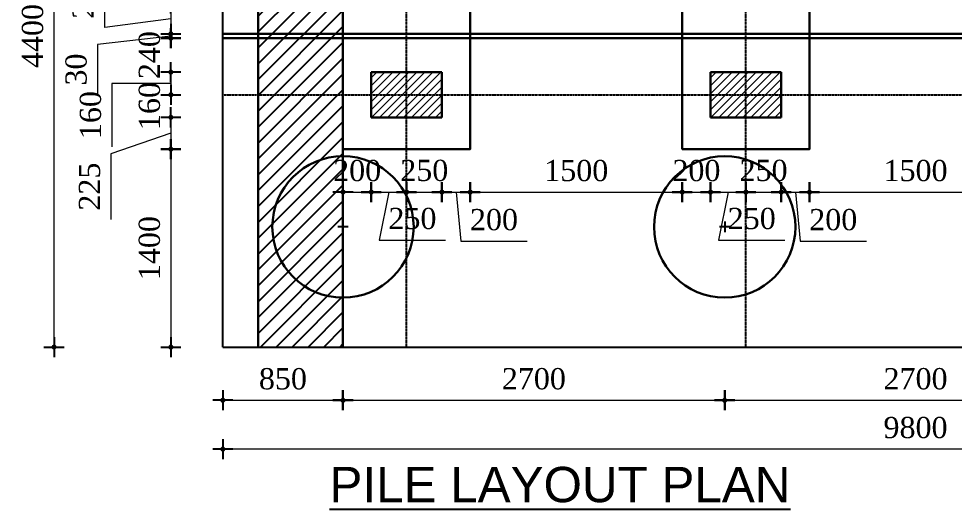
# Model space of a CAD drawing. Header units: millimetres. Extents: x -29779 to 80452, y -13100 to 39577.
# Drawn here: x 6273 to 12898, y 32219 to 35689 of the extents above; entities that cross this region are included whole.
import ezdxf

# ---------------------------------------------------------------- set-up
doc = ezdxf.new("R2010")
doc.units = ezdxf.units.MM
doc.header["$LTSCALE"] = 3
doc.linetypes.add('CENTER', pattern=[50.8, 31.75, -6.35, 6.35, -6.35])
doc.linetypes.add('HIDDEN', pattern=[9.525, 6.35, -3.175])
for name, color, linetype in [('Center Line', 34, 'Continuous'), ('dim', 4, 'Continuous'), ('Hatching', 35, 'Continuous'), ('Pile', 11, 'Continuous'), ('Text', 7, 'Continuous')]:
    doc.layers.add(name, color=color, linetype=linetype)
for name, color, linetype, lineweight in [('Dimision', 4, 'Continuous', 13), ('hatch', 253, 'Continuous', 13), ('Pire Line', 11, 'Continuous', 30)]:
    doc.layers.add(name, color=color, linetype=linetype, lineweight=lineweight)
doc.styles.add('ROMANS', font='arial.ttf', dxfattribs={"height": 200})
doc.styles.get("Standard").update_dxf_attribs({"font": 'times.ttf'})
doc.dimstyles.new('Copy of ISO-90', dxfattribs={"dimtxt": 90, "dimasz": 0.7, "dimexe": 1, "dimexo": 60, "dimgap": 75, "dimtad": 1, "dimdec": 0, "dimlfac": -1, "dimzin": 1, "dimdsep": 46, "dimtxsty": 'Standard', "dimblk": 'DIM', "dimcen": 60, "dimclrd": 256, "dimclre": 256, "dimclrt": 256, "dimadec": 0, "dimazin": 0, "dimtfac": 1, "dimtdec": 0, "dimtix": 1, "dimtofl": 0, "dimtmove": 0, "dimatfit": 3, "dimldrblk": 'DOT', "dimfxl": 60, "dimfxlon": 1, "dimtolj": 1, "dimlwd": -1, "dimarcsym": 0})

# ---------------------------------------------------------------- blocks, each defined once
blk = doc.blocks.new('DIM')
at = {"layer": 'dim'}
for p, q in [((0, -101.4), (0, 101.4)), ((-101.4, 0), (101.4, 0))]:
    blk.add_line(p, q, dxfattribs=at)
at = {"layer": 'dim', "const_width": 25.4}
blk.add_lwpolyline([(-12.7, 0, 1), (12.7, 0, 1)], format="xyb", close=True, dxfattribs=at)
blk = doc.blocks.new('*D791')
at = {"layer": 'Defpoints', "color": 0, "linetype": 'Continuous', "ltscale": 0.1, "transparency": 16777216}
for p in [(7716.6, 33366.7), (17516.6, 33366.7), (7716.6, 32645)]:
    blk.add_point(p, dxfattribs=at)
at = {"layer": 'Dimision', "lineweight": -2, "ltscale": 0.1, "transparency": 16777216}
for p, q in [((7716.6, 32646.3), (7716.6, 32644)), ((17516.6, 32646.3), (17516.6, 32644))]:
    blk.add_line(p, q, dxfattribs=at)
at = {"layer": 'Dimision', "ltscale": 0.1, "transparency": 16777216}
blk.add_line((17515.9, 32645), (7717.3, 32645), dxfattribs=at)
at = {"layer": 'Dimision', "linetype": 'Continuous', "ltscale": 0.1, "transparency": 16777216, "xscale": 0.7, "yscale": 0.7, "zscale": 0.7, "rotation": 180}
blk.add_blockref('DIM', (7716.6, 32645), dxfattribs=at)
at = {"layer": 'Dimision', "linetype": 'Continuous', "ltscale": 0.1, "transparency": 16777216, "xscale": 0.7, "yscale": 0.7, "zscale": 0.7}
blk.add_blockref('DIM', (17516.6, 32645), dxfattribs=at)
at = {"layer": 'Dimision', "linetype": 'Continuous', "ltscale": 0.1, "transparency": 16777216, "insert": (12616.6, 32796.5), "char_height": 150, "attachment_point": 5}
blk.add_mtext('\\A1;9800', dxfattribs=at)
blk = doc.blocks.new('_Dot')
at = {"color": 0, "linetype": 'ByBlock', "lineweight": -2}
blk.add_line((-0.5, 0), (-1, 0), dxfattribs=at)
at = {"color": 0, "linetype": 'ByBlock', "const_width": 0.5}
blk.add_lwpolyline([(-0.25, 0, 1), (0.25, 0, 1)], format="xyb", close=True, dxfattribs=at)
blk = doc.blocks.new('*D792')
at = {"layer": 'Defpoints', "color": 0, "linetype": 'Continuous', "ltscale": 0.1, "transparency": 16777216}
for p in [(6522.6, 37766.7), (6667.4, 37766.7), (6667.4, 33366.7)]:
    blk.add_point(p, dxfattribs=at)
at = {"layer": 'Dimision', "lineweight": -2, "ltscale": 0.1, "transparency": 16777216}
for p, q in [((6523.9, 37766.7), (6521.6, 37766.7)), ((6523.9, 33366.7), (6521.6, 33366.7))]:
    blk.add_line(p, q, dxfattribs=at)
at = {"layer": 'Dimision', "ltscale": 0.1, "transparency": 16777216}
blk.add_line((6522.6, 33367.4), (6522.6, 37766), dxfattribs=at)
at = {"layer": 'Dimision', "linetype": 'Continuous', "ltscale": 0.1, "transparency": 16777216, "xscale": 0.7, "yscale": 0.7, "zscale": 0.7}
for p, rotation in [((6522.6, 37766.7), 90), ((6522.6, 33366.7), 270)]:
    blk.add_blockref('DIM', p, dxfattribs=dict(at, rotation=rotation))
at = {"layer": 'Dimision', "linetype": 'Continuous', "ltscale": 0.1, "transparency": 16777216, "insert": (6371.3, 35566.7), "char_height": 150, "attachment_point": 5, "rotation": 90}
blk.add_mtext('\\A1;4400', dxfattribs=at)
blk = doc.blocks.new('*D798')
at = {"layer": 'Defpoints', "color": 0, "linetype": 'Continuous', "ltscale": 0.1, "transparency": 16777216}
for p in [(7716.6, 33366.7), (8566.6, 33366.7), (8566.6, 32990.2)]:
    blk.add_point(p, dxfattribs=at)
at = {"layer": 'Dimision', "lineweight": -2, "ltscale": 0.1, "transparency": 16777216}
for p, q in [((7716.6, 32991.5), (7716.6, 32989.2)), ((8566.6, 32991.5), (8566.6, 32989.2))]:
    blk.add_line(p, q, dxfattribs=at)
at = {"layer": 'Dimision', "ltscale": 0.1, "transparency": 16777216}
blk.add_line((7717.3, 32990.2), (8565.9, 32990.2), dxfattribs=at)
at = {"layer": 'Dimision', "linetype": 'Continuous', "ltscale": 0.1, "transparency": 16777216, "xscale": 0.7, "yscale": 0.7, "zscale": 0.7, "rotation": 180}
blk.add_blockref('DIM', (7716.6, 32990.2), dxfattribs=at)
at = {"layer": 'Dimision', "linetype": 'Continuous', "ltscale": 0.1, "transparency": 16777216, "xscale": 0.7, "yscale": 0.7, "zscale": 0.7}
blk.add_blockref('DIM', (8566.6, 32990.2), dxfattribs=at)
at = {"layer": 'Dimision', "linetype": 'Continuous', "ltscale": 0.1, "transparency": 16777216, "insert": (8141.6, 33141.5), "char_height": 150, "attachment_point": 5}
blk.add_mtext('\\A1;850', dxfattribs=at)
blk = doc.blocks.new('*D799')
at = {"layer": 'Defpoints', "color": 0, "linetype": 'Continuous', "ltscale": 0.1, "transparency": 16777216}
for p in [(8566.6, 33366.7), (11266.6, 33366.7), (11266.6, 32990.2)]:
    blk.add_point(p, dxfattribs=at)
at = {"layer": 'Dimision', "lineweight": -2, "ltscale": 0.1, "transparency": 16777216}
for p, q in [((8566.6, 32991.5), (8566.6, 32989.2)), ((11266.6, 32991.5), (11266.6, 32989.2))]:
    blk.add_line(p, q, dxfattribs=at)
at = {"layer": 'Dimision', "ltscale": 0.1, "transparency": 16777216}
blk.add_line((8567.3, 32990.2), (11265.9, 32990.2), dxfattribs=at)
at = {"layer": 'Dimision', "linetype": 'Continuous', "ltscale": 0.1, "transparency": 16777216, "xscale": 0.7, "yscale": 0.7, "zscale": 0.7, "rotation": 180}
blk.add_blockref('DIM', (8566.6, 32990.2), dxfattribs=at)
at = {"layer": 'Dimision', "linetype": 'Continuous', "ltscale": 0.1, "transparency": 16777216, "xscale": 0.7, "yscale": 0.7, "zscale": 0.7}
blk.add_blockref('DIM', (11266.6, 32990.2), dxfattribs=at)
at = {"layer": 'Dimision', "linetype": 'Continuous', "ltscale": 0.1, "transparency": 16777216, "insert": (9916.6, 33141.7), "char_height": 150, "attachment_point": 5}
blk.add_mtext('\\A1;2700', dxfattribs=at)
blk = doc.blocks.new('*D800')
at = {"layer": 'Defpoints', "color": 0, "linetype": 'Continuous', "ltscale": 0.1, "transparency": 16777216}
for p in [(11266.6, 33366.7), (13966.6, 33366.7), (13966.6, 32990.2)]:
    blk.add_point(p, dxfattribs=at)
at = {"layer": 'Dimision', "lineweight": -2, "ltscale": 0.1, "transparency": 16777216}
for p, q in [((11266.6, 32991.5), (11266.6, 32989.2)), ((13966.6, 32991.5), (13966.6, 32989.2))]:
    blk.add_line(p, q, dxfattribs=at)
at = {"layer": 'Dimision', "ltscale": 0.1, "transparency": 16777216}
blk.add_line((11267.3, 32990.2), (13965.9, 32990.2), dxfattribs=at)
at = {"layer": 'Dimision', "linetype": 'Continuous', "ltscale": 0.1, "transparency": 16777216, "xscale": 0.7, "yscale": 0.7, "zscale": 0.7, "rotation": 180}
blk.add_blockref('DIM', (11266.6, 32990.2), dxfattribs=at)
at = {"layer": 'Dimision', "linetype": 'Continuous', "ltscale": 0.1, "transparency": 16777216, "xscale": 0.7, "yscale": 0.7, "zscale": 0.7}
blk.add_blockref('DIM', (13966.6, 32990.2), dxfattribs=at)
at = {"layer": 'Dimision', "linetype": 'Continuous', "ltscale": 0.1, "transparency": 16777216, "insert": (12616.6, 33141.7), "char_height": 150, "attachment_point": 5}
blk.add_mtext('\\A1;2700', dxfattribs=at)
blk = doc.blocks.new('*D859')
at = {"layer": 'Defpoints', "color": 0, "linetype": 'Continuous', "ltscale": 0.1, "transparency": 16777216}
for p in [(8766.6, 34991.7), (8566.6, 34766.7), (8766.6, 34463)]:
    blk.add_point(p, dxfattribs=at)
at = {"layer": 'Dimision', "lineweight": -2, "ltscale": 0.1, "transparency": 16777216}
for p, q in [((8566.6, 34464.2), (8566.6, 34462)), ((8766.6, 34464.2), (8766.6, 34462))]:
    blk.add_line(p, q, dxfattribs=at)
at = {"layer": 'Dimision', "ltscale": 0.1, "transparency": 16777216}
blk.add_line((8567.3, 34463), (8765.9, 34463), dxfattribs=at)
at = {"layer": 'Dimision', "linetype": 'Continuous', "ltscale": 0.1, "transparency": 16777216, "xscale": 0.7, "yscale": 0.7, "zscale": 0.7, "rotation": 180}
blk.add_blockref('DIM', (8566.6, 34463), dxfattribs=at)
at = {"layer": 'Dimision', "linetype": 'Continuous', "ltscale": 0.1, "transparency": 16777216, "xscale": 0.7, "yscale": 0.7, "zscale": 0.7}
blk.add_blockref('DIM', (8766.6, 34463), dxfattribs=at)
at = {"layer": 'Dimision', "linetype": 'Continuous', "ltscale": 0.1, "transparency": 16777216, "insert": (8666.6, 34614.3), "char_height": 150, "attachment_point": 5}
blk.add_mtext('\\A1;200', dxfattribs=at)
blk = doc.blocks.new('*D860')
at = {"layer": 'Defpoints', "color": 0, "linetype": 'Continuous', "ltscale": 0.1, "transparency": 16777216}
for p in [(8766.6, 34991.7), (9016.6, 34766.7), (9016.6, 34463)]:
    blk.add_point(p, dxfattribs=at)
at = {"layer": 'Dimision', "lineweight": -2, "ltscale": 0.1, "transparency": 16777216}
for p, q in [((8766.6, 34464.2), (8766.6, 34462)), ((9016.6, 34464.2), (9016.6, 34462))]:
    blk.add_line(p, q, dxfattribs=at)
at = {"layer": 'Dimision', "ltscale": 0.1, "transparency": 16777216}
for p, q in [((8767.3, 34463), (9015.9, 34463)), ((8891.6, 34463), (8823.1, 34123.9)), ((8823.1, 34123.9), (9292.7, 34123.9))]:
    blk.add_line(p, q, dxfattribs=at)
at = {"layer": 'Dimision', "linetype": 'Continuous', "ltscale": 0.1, "transparency": 16777216, "xscale": 0.7, "yscale": 0.7, "zscale": 0.7, "rotation": 180}
blk.add_blockref('DIM', (8766.6, 34463), dxfattribs=at)
at = {"layer": 'Dimision', "linetype": 'Continuous', "ltscale": 0.1, "transparency": 16777216, "xscale": 0.7, "yscale": 0.7, "zscale": 0.7}
blk.add_blockref('DIM', (9016.6, 34463), dxfattribs=at)
at = {"layer": 'Dimision', "linetype": 'Continuous', "ltscale": 0.1, "transparency": 16777216, "insert": (9057.9, 34275.2), "char_height": 150, "attachment_point": 5}
blk.add_mtext('\\A1;250', dxfattribs=at)
blk = doc.blocks.new('*D861')
at = {"layer": 'Defpoints', "color": 0, "linetype": 'Continuous', "ltscale": 0.1, "transparency": 16777216}
for p in [(9266.6, 34991.7), (9016.6, 34766.7), (9266.6, 34463)]:
    blk.add_point(p, dxfattribs=at)
at = {"layer": 'Dimision', "lineweight": -2, "ltscale": 0.1, "transparency": 16777216}
for p, q in [((9016.6, 34464.2), (9016.6, 34462)), ((9266.6, 34464.2), (9266.6, 34462))]:
    blk.add_line(p, q, dxfattribs=at)
at = {"layer": 'Dimision', "ltscale": 0.1, "transparency": 16777216}
blk.add_line((9017.3, 34463), (9265.9, 34463), dxfattribs=at)
at = {"layer": 'Dimision', "linetype": 'Continuous', "ltscale": 0.1, "transparency": 16777216, "xscale": 0.7, "yscale": 0.7, "zscale": 0.7, "rotation": 180}
blk.add_blockref('DIM', (9016.6, 34463), dxfattribs=at)
at = {"layer": 'Dimision', "linetype": 'Continuous', "ltscale": 0.1, "transparency": 16777216, "xscale": 0.7, "yscale": 0.7, "zscale": 0.7}
blk.add_blockref('DIM', (9266.6, 34463), dxfattribs=at)
at = {"layer": 'Dimision', "linetype": 'Continuous', "ltscale": 0.1, "transparency": 16777216, "insert": (9141.6, 34615.3), "char_height": 150, "attachment_point": 5}
blk.add_mtext('\\A1;250', dxfattribs=at)
blk = doc.blocks.new('*D862')
at = {"layer": 'Defpoints', "color": 0, "linetype": 'Continuous', "ltscale": 0.1, "transparency": 16777216}
for p in [(9266.6, 34991.7), (9466.6, 34766.7), (9466.6, 34463)]:
    blk.add_point(p, dxfattribs=at)
at = {"layer": 'Dimision', "lineweight": -2, "ltscale": 0.1, "transparency": 16777216}
for p, q in [((9266.6, 34464.2), (9266.6, 34462)), ((9466.6, 34464.2), (9466.6, 34462))]:
    blk.add_line(p, q, dxfattribs=at)
at = {"layer": 'Dimision', "ltscale": 0.1, "transparency": 16777216}
for p, q in [((9267.3, 34463), (9465.9, 34463)), ((9366.6, 34463), (9399.7, 34115.8)), ((9399.7, 34115.8), (9869.3, 34115.8))]:
    blk.add_line(p, q, dxfattribs=at)
at = {"layer": 'Dimision', "linetype": 'Continuous', "ltscale": 0.1, "transparency": 16777216, "xscale": 0.7, "yscale": 0.7, "zscale": 0.7, "rotation": 180}
blk.add_blockref('DIM', (9266.6, 34463), dxfattribs=at)
at = {"layer": 'Dimision', "linetype": 'Continuous', "ltscale": 0.1, "transparency": 16777216, "xscale": 0.7, "yscale": 0.7, "zscale": 0.7}
blk.add_blockref('DIM', (9466.6, 34463), dxfattribs=at)
at = {"layer": 'Dimision', "linetype": 'Continuous', "ltscale": 0.1, "transparency": 16777216, "insert": (9634.5, 34267.1), "char_height": 150, "attachment_point": 5}
blk.add_mtext('\\A1;200', dxfattribs=at)
blk = doc.blocks.new('*D863')
at = {"layer": 'Defpoints', "color": 0, "linetype": 'Continuous', "ltscale": 0.1, "transparency": 16777216}
for p in [(9466.6, 34766.7), (10966.6, 34766.7), (10966.6, 34463)]:
    blk.add_point(p, dxfattribs=at)
at = {"layer": 'Dimision', "lineweight": -2, "ltscale": 0.1, "transparency": 16777216}
for p, q in [((9466.6, 34464.2), (9466.6, 34462)), ((10966.6, 34464.2), (10966.6, 34462))]:
    blk.add_line(p, q, dxfattribs=at)
at = {"layer": 'Dimision', "ltscale": 0.1, "transparency": 16777216}
blk.add_line((9467.3, 34463), (10965.9, 34463), dxfattribs=at)
at = {"layer": 'Dimision', "linetype": 'Continuous', "ltscale": 0.1, "transparency": 16777216, "xscale": 0.7, "yscale": 0.7, "zscale": 0.7, "rotation": 180}
blk.add_blockref('DIM', (9466.6, 34463), dxfattribs=at)
at = {"layer": 'Dimision', "linetype": 'Continuous', "ltscale": 0.1, "transparency": 16777216, "xscale": 0.7, "yscale": 0.7, "zscale": 0.7}
blk.add_blockref('DIM', (10966.6, 34463), dxfattribs=at)
at = {"layer": 'Dimision', "linetype": 'Continuous', "ltscale": 0.1, "transparency": 16777216, "insert": (10216.6, 34614.3), "char_height": 150, "attachment_point": 5}
blk.add_mtext('\\A1;1500', dxfattribs=at)
blk = doc.blocks.new('*D864')
at = {"layer": 'Defpoints', "color": 0, "linetype": 'Continuous', "ltscale": 0.1, "transparency": 16777216}
for p in [(11866.6, 34766.7), (13366.6, 34766.7), (13366.6, 34463)]:
    blk.add_point(p, dxfattribs=at)
at = {"layer": 'Dimision', "lineweight": -2, "ltscale": 0.1, "transparency": 16777216}
for p, q in [((11866.6, 34464.2), (11866.6, 34462)), ((13366.6, 34464.2), (13366.6, 34462))]:
    blk.add_line(p, q, dxfattribs=at)
at = {"layer": 'Dimision', "ltscale": 0.1, "transparency": 16777216}
blk.add_line((11867.3, 34463), (13365.9, 34463), dxfattribs=at)
at = {"layer": 'Dimision', "linetype": 'Continuous', "ltscale": 0.1, "transparency": 16777216, "xscale": 0.7, "yscale": 0.7, "zscale": 0.7, "rotation": 180}
blk.add_blockref('DIM', (11866.6, 34463), dxfattribs=at)
at = {"layer": 'Dimision', "linetype": 'Continuous', "ltscale": 0.1, "transparency": 16777216, "xscale": 0.7, "yscale": 0.7, "zscale": 0.7}
blk.add_blockref('DIM', (13366.6, 34463), dxfattribs=at)
at = {"layer": 'Dimision', "linetype": 'Continuous', "ltscale": 0.1, "transparency": 16777216, "insert": (12616.6, 34614.3), "char_height": 150, "attachment_point": 5}
blk.add_mtext('\\A1;1500', dxfattribs=at)
blk = doc.blocks.new('*D870')
at = {"layer": 'Defpoints', "color": 0, "linetype": 'Continuous', "ltscale": 0.1, "transparency": 16777216}
for p in [(8816.6, 35796.7), (7349, 35581.7), (7716.6, 35581.7)]:
    blk.add_point(p, dxfattribs=at)
at = {"layer": 'Dimision', "ltscale": 0.1, "transparency": 16777216}
for p, q in [((6881, 35626.7), (6881, 36089.6)), ((7349, 35796), (7349, 35582.4)), ((7349, 35689.2), (6881, 35626.7))]:
    blk.add_line(p, q, dxfattribs=at)
at = {"layer": 'Dimision', "lineweight": -2, "ltscale": 0.1, "transparency": 16777216}
for p, q in [((7350.2, 35796.7), (7348, 35796.7)), ((7350.2, 35581.7), (7348, 35581.7))]:
    blk.add_line(p, q, dxfattribs=at)
at = {"layer": 'Dimision', "linetype": 'Continuous', "ltscale": 0.1, "transparency": 16777216, "xscale": 0.7, "yscale": 0.7, "zscale": 0.7}
for p, rotation in [((7349, 35796.7), 90), ((7349, 35581.7), 270)]:
    blk.add_blockref('DIM', p, dxfattribs=dict(at, rotation=rotation))
at = {"layer": 'Dimision', "linetype": 'Continuous', "ltscale": 0.1, "transparency": 16777216, "insert": (6729.7, 35858.1), "char_height": 150, "attachment_point": 5, "rotation": 90}
blk.add_mtext('\\A1;215', dxfattribs=at)
blk = doc.blocks.new('*D871')
at = {"layer": 'Defpoints', "color": 0, "linetype": 'Continuous', "ltscale": 0.1, "transparency": 16777216}
for p in [(7716.6, 35581.7), (7349, 35551.7), (7716.6, 35551.7)]:
    blk.add_point(p, dxfattribs=at)
at = {"layer": 'Dimision', "lineweight": -2, "ltscale": 0.1, "transparency": 16777216}
for p, q in [((7350.2, 35581.7), (7348, 35581.7)), ((7350.2, 35551.7), (7348, 35551.7))]:
    blk.add_line(p, q, dxfattribs=at)
at = {"layer": 'Dimision', "ltscale": 0.1, "transparency": 16777216}
for p, q in [((7349, 35582.4), (7349, 35583.1)), ((7349, 35581.7), (7349, 35551.7)), ((7349, 35566.7), (6830.5, 35507.1)), ((7349, 35551), (7349, 35550.3)), ((6830.5, 35507.1), (6830.5, 35152.5))]:
    blk.add_line(p, q, dxfattribs=at)
at = {"layer": 'Dimision', "linetype": 'Continuous', "ltscale": 0.1, "transparency": 16777216, "xscale": 0.7, "yscale": 0.7, "zscale": 0.7}
for p, rotation in [((7349, 35581.7), 270), ((7349, 35551.7), 90)]:
    blk.add_blockref('DIM', p, dxfattribs=dict(at, rotation=rotation))
at = {"layer": 'Dimision', "linetype": 'Continuous', "ltscale": 0.1, "transparency": 16777216, "insert": (6679.2, 35329.8), "char_height": 150, "attachment_point": 5, "rotation": 90}
blk.add_mtext('\\A1;30', dxfattribs=at)
blk = doc.blocks.new('*D872')
at = {"layer": 'Defpoints', "color": 0, "linetype": 'Continuous', "ltscale": 0.1, "transparency": 16777216}
for p in [(7716.6, 35551.7), (7349, 35311.7), (8766.6, 35311.7)]:
    blk.add_point(p, dxfattribs=at)
at = {"layer": 'Dimision', "lineweight": -2, "ltscale": 0.1, "transparency": 16777216}
for p, q in [((7350.2, 35551.7), (7348, 35551.7)), ((7350.2, 35311.7), (7348, 35311.7))]:
    blk.add_line(p, q, dxfattribs=at)
at = {"layer": 'Dimision', "ltscale": 0.1, "transparency": 16777216}
for p, q in [((7349, 35552.4), (7349, 35553.1)), ((7349, 35311), (7349, 35310.3))]:
    blk.add_line(p, q, dxfattribs=at)
at = {"layer": 'Dimision', "linetype": 'Continuous', "ltscale": 0.1, "transparency": 16777216, "xscale": 0.7, "yscale": 0.7, "zscale": 0.7}
for p, rotation in [((7349, 35551.7), 270), ((7349, 35311.7), 90)]:
    blk.add_blockref('DIM', p, dxfattribs=dict(at, rotation=rotation))
at = {"layer": 'Dimision', "linetype": 'Continuous', "ltscale": 0.1, "transparency": 16777216, "insert": (7197.7, 35431.7), "char_height": 150, "attachment_point": 5, "rotation": 90}
blk.add_mtext('\\A1;240', dxfattribs=at)
blk = doc.blocks.new('*D873')
at = {"layer": 'Defpoints', "color": 0, "linetype": 'Continuous', "ltscale": 0.1, "transparency": 16777216}
for p in [(8766.6, 35311.7), (7349, 35151.7), (8766.6, 35151.7)]:
    blk.add_point(p, dxfattribs=at)
at = {"layer": 'Dimision', "lineweight": -2, "ltscale": 0.1, "transparency": 16777216}
for p, q in [((7350.2, 35311.7), (7348, 35311.7)), ((7350.2, 35151.7), (7348, 35151.7))]:
    blk.add_line(p, q, dxfattribs=at)
at = {"layer": 'Dimision', "ltscale": 0.1, "transparency": 16777216}
for p, q in [((7349, 35311), (7349, 35152.4)), ((7349, 35231.7), (6932.1, 35231.7)), ((6932.1, 35231.7), (6932.1, 34783.3))]:
    blk.add_line(p, q, dxfattribs=at)
at = {"layer": 'Dimision', "linetype": 'Continuous', "ltscale": 0.1, "transparency": 16777216, "xscale": 0.7, "yscale": 0.7, "zscale": 0.7}
for p, rotation in [((7349, 35311.7), 90), ((7349, 35151.7), 270)]:
    blk.add_blockref('DIM', p, dxfattribs=dict(at, rotation=rotation))
at = {"layer": 'Dimision', "linetype": 'Continuous', "ltscale": 0.1, "transparency": 16777216, "insert": (6780.8, 35007.5), "char_height": 150, "attachment_point": 5, "rotation": 90}
blk.add_mtext('\\A1;160', dxfattribs=at)
blk = doc.blocks.new('*D874')
at = {"layer": 'Defpoints', "color": 0, "linetype": 'Continuous', "ltscale": 0.1, "transparency": 16777216}
for p in [(8766.6, 35151.7), (7349, 34991.7), (8766.6, 34991.7)]:
    blk.add_point(p, dxfattribs=at)
at = {"layer": 'Dimision', "lineweight": -2, "ltscale": 0.1, "transparency": 16777216}
for p, q in [((7350.2, 35151.7), (7348, 35151.7)), ((7350.2, 34991.7), (7348, 34991.7))]:
    blk.add_line(p, q, dxfattribs=at)
at = {"layer": 'Dimision', "ltscale": 0.1, "transparency": 16777216}
for p, q in [((7349, 35152.4), (7349, 35153.1)), ((7349, 34991), (7349, 34990.3))]:
    blk.add_line(p, q, dxfattribs=at)
at = {"layer": 'Dimision', "linetype": 'Continuous', "ltscale": 0.1, "transparency": 16777216, "xscale": 0.7, "yscale": 0.7, "zscale": 0.7}
for p, rotation in [((7349, 35151.7), 270), ((7349, 34991.7), 90)]:
    blk.add_blockref('DIM', p, dxfattribs=dict(at, rotation=rotation))
at = {"layer": 'Dimision', "linetype": 'Continuous', "ltscale": 0.1, "transparency": 16777216, "insert": (7197.7, 35071.7), "char_height": 150, "attachment_point": 5, "rotation": 90}
blk.add_mtext('\\A1;160', dxfattribs=at)
blk = doc.blocks.new('*D875')
at = {"layer": 'Defpoints', "color": 0, "linetype": 'Continuous', "ltscale": 0.1, "transparency": 16777216}
for p in [(8766.6, 34991.7), (7349, 34766.7), (8566.6, 34766.7)]:
    blk.add_point(p, dxfattribs=at)
at = {"layer": 'Dimision', "lineweight": -2, "ltscale": 0.1, "transparency": 16777216}
for p, q in [((7350.2, 34991.7), (7348, 34991.7)), ((7350.2, 34766.7), (7348, 34766.7))]:
    blk.add_line(p, q, dxfattribs=at)
at = {"layer": 'Dimision', "ltscale": 0.1, "transparency": 16777216}
for p, q in [((7349, 34991), (7349, 34767.4)), ((7349, 34879.2), (6925.5, 34732.8)), ((6925.5, 34732.8), (6925.5, 34270))]:
    blk.add_line(p, q, dxfattribs=at)
at = {"layer": 'Dimision', "linetype": 'Continuous', "ltscale": 0.1, "transparency": 16777216, "xscale": 0.7, "yscale": 0.7, "zscale": 0.7}
for p, rotation in [((7349, 34991.7), 90), ((7349, 34766.7), 270)]:
    blk.add_blockref('DIM', p, dxfattribs=dict(at, rotation=rotation))
at = {"layer": 'Dimision', "linetype": 'Continuous', "ltscale": 0.1, "transparency": 16777216, "insert": (6774.2, 34501.4), "char_height": 150, "attachment_point": 5, "rotation": 90}
blk.add_mtext('\\A1;225', dxfattribs=at)
blk = doc.blocks.new('*D876')
at = {"layer": 'Defpoints', "color": 0, "linetype": 'Continuous', "ltscale": 0.1, "transparency": 16777216}
for p in [(8566.6, 34766.7), (7349, 33366.7), (7966.6, 33366.7)]:
    blk.add_point(p, dxfattribs=at)
at = {"layer": 'Dimision', "lineweight": -2, "ltscale": 0.1, "transparency": 16777216}
for p, q in [((7350.2, 34766.7), (7348, 34766.7)), ((7350.2, 33366.7), (7348, 33366.7))]:
    blk.add_line(p, q, dxfattribs=at)
at = {"layer": 'Dimision', "ltscale": 0.1, "transparency": 16777216}
blk.add_line((7349, 34766), (7349, 33367.4), dxfattribs=at)
at = {"layer": 'Dimision', "linetype": 'Continuous', "ltscale": 0.1, "transparency": 16777216, "xscale": 0.7, "yscale": 0.7, "zscale": 0.7}
for p, rotation in [((7349, 34766.7), 90), ((7349, 33366.7), 270)]:
    blk.add_blockref('DIM', p, dxfattribs=dict(at, rotation=rotation))
at = {"layer": 'Dimision', "linetype": 'Continuous', "ltscale": 0.1, "transparency": 16777216, "insert": (7197.7, 34066.7), "char_height": 150, "attachment_point": 5, "rotation": 90}
blk.add_mtext('\\A1;1400', dxfattribs=at)
blk = doc.blocks.new('*D877')
at = {"layer": 'Defpoints', "color": 0, "linetype": 'Continuous', "ltscale": 0.1, "transparency": 16777216}
for p in [(11166.6, 34991.7), (10966.6, 34766.7), (11166.6, 34463)]:
    blk.add_point(p, dxfattribs=at)
at = {"layer": 'Dimision', "lineweight": -2, "ltscale": 0.1, "transparency": 16777216}
for p, q in [((10966.6, 34464.2), (10966.6, 34462)), ((11166.6, 34464.2), (11166.6, 34462))]:
    blk.add_line(p, q, dxfattribs=at)
at = {"layer": 'Dimision', "ltscale": 0.1, "transparency": 16777216}
blk.add_line((10967.3, 34463), (11165.9, 34463), dxfattribs=at)
at = {"layer": 'Dimision', "linetype": 'Continuous', "ltscale": 0.1, "transparency": 16777216, "xscale": 0.7, "yscale": 0.7, "zscale": 0.7, "rotation": 180}
blk.add_blockref('DIM', (10966.6, 34463), dxfattribs=at)
at = {"layer": 'Dimision', "linetype": 'Continuous', "ltscale": 0.1, "transparency": 16777216, "xscale": 0.7, "yscale": 0.7, "zscale": 0.7}
blk.add_blockref('DIM', (11166.6, 34463), dxfattribs=at)
at = {"layer": 'Dimision', "linetype": 'Continuous', "ltscale": 0.1, "transparency": 16777216, "insert": (11066.6, 34614.3), "char_height": 150, "attachment_point": 5}
blk.add_mtext('\\A1;200', dxfattribs=at)
blk = doc.blocks.new('*D878')
at = {"layer": 'Defpoints', "color": 0, "linetype": 'Continuous', "ltscale": 0.1, "transparency": 16777216}
for p in [(11166.6, 34991.7), (11416.6, 34766.7), (11416.6, 34463)]:
    blk.add_point(p, dxfattribs=at)
at = {"layer": 'Dimision', "lineweight": -2, "ltscale": 0.1, "transparency": 16777216}
for p, q in [((11166.6, 34464.2), (11166.6, 34462)), ((11416.6, 34464.2), (11416.6, 34462))]:
    blk.add_line(p, q, dxfattribs=at)
at = {"layer": 'Dimision', "ltscale": 0.1, "transparency": 16777216}
for p, q in [((11167.3, 34463), (11415.9, 34463)), ((11291.6, 34463), (11223.1, 34123.9)), ((11223.1, 34123.9), (11692.7, 34123.9))]:
    blk.add_line(p, q, dxfattribs=at)
at = {"layer": 'Dimision', "linetype": 'Continuous', "ltscale": 0.1, "transparency": 16777216, "xscale": 0.7, "yscale": 0.7, "zscale": 0.7, "rotation": 180}
blk.add_blockref('DIM', (11166.6, 34463), dxfattribs=at)
at = {"layer": 'Dimision', "linetype": 'Continuous', "ltscale": 0.1, "transparency": 16777216, "xscale": 0.7, "yscale": 0.7, "zscale": 0.7}
blk.add_blockref('DIM', (11416.6, 34463), dxfattribs=at)
at = {"layer": 'Dimision', "linetype": 'Continuous', "ltscale": 0.1, "transparency": 16777216, "insert": (11457.9, 34275.2), "char_height": 150, "attachment_point": 5}
blk.add_mtext('\\A1;250', dxfattribs=at)
blk = doc.blocks.new('*D879')
at = {"layer": 'Defpoints', "color": 0, "linetype": 'Continuous', "ltscale": 0.1, "transparency": 16777216}
for p in [(11666.6, 34991.7), (11416.6, 34766.7), (11666.6, 34463)]:
    blk.add_point(p, dxfattribs=at)
at = {"layer": 'Dimision', "lineweight": -2, "ltscale": 0.1, "transparency": 16777216}
for p, q in [((11416.6, 34464.2), (11416.6, 34462)), ((11666.6, 34464.2), (11666.6, 34462))]:
    blk.add_line(p, q, dxfattribs=at)
at = {"layer": 'Dimision', "ltscale": 0.1, "transparency": 16777216}
blk.add_line((11417.3, 34463), (11665.9, 34463), dxfattribs=at)
at = {"layer": 'Dimision', "linetype": 'Continuous', "ltscale": 0.1, "transparency": 16777216, "xscale": 0.7, "yscale": 0.7, "zscale": 0.7, "rotation": 180}
blk.add_blockref('DIM', (11416.6, 34463), dxfattribs=at)
at = {"layer": 'Dimision', "linetype": 'Continuous', "ltscale": 0.1, "transparency": 16777216, "xscale": 0.7, "yscale": 0.7, "zscale": 0.7}
blk.add_blockref('DIM', (11666.6, 34463), dxfattribs=at)
at = {"layer": 'Dimision', "linetype": 'Continuous', "ltscale": 0.1, "transparency": 16777216, "insert": (11541.6, 34615.3), "char_height": 150, "attachment_point": 5}
blk.add_mtext('\\A1;250', dxfattribs=at)
blk = doc.blocks.new('*D880')
at = {"layer": 'Defpoints', "color": 0, "linetype": 'Continuous', "ltscale": 0.1, "transparency": 16777216}
for p in [(11666.6, 34991.7), (11866.6, 34766.7), (11866.6, 34463)]:
    blk.add_point(p, dxfattribs=at)
at = {"layer": 'Dimision', "lineweight": -2, "ltscale": 0.1, "transparency": 16777216}
for p, q in [((11666.6, 34464.2), (11666.6, 34462)), ((11866.6, 34464.2), (11866.6, 34462))]:
    blk.add_line(p, q, dxfattribs=at)
at = {"layer": 'Dimision', "ltscale": 0.1, "transparency": 16777216}
for p, q in [((11667.3, 34463), (11865.9, 34463)), ((11766.6, 34463), (11799.7, 34115.8)), ((11799.7, 34115.8), (12269.3, 34115.8))]:
    blk.add_line(p, q, dxfattribs=at)
at = {"layer": 'Dimision', "linetype": 'Continuous', "ltscale": 0.1, "transparency": 16777216, "xscale": 0.7, "yscale": 0.7, "zscale": 0.7, "rotation": 180}
blk.add_blockref('DIM', (11666.6, 34463), dxfattribs=at)
at = {"layer": 'Dimision', "linetype": 'Continuous', "ltscale": 0.1, "transparency": 16777216, "xscale": 0.7, "yscale": 0.7, "zscale": 0.7}
blk.add_blockref('DIM', (11866.6, 34463), dxfattribs=at)
at = {"layer": 'Dimision', "linetype": 'Continuous', "ltscale": 0.1, "transparency": 16777216, "insert": (12034.5, 34267.1), "char_height": 150, "attachment_point": 5}
blk.add_mtext('\\A1;200', dxfattribs=at)

msp = doc.modelspace()

# ---------------------------------------------------------------- hatches: boundary and pattern name
at = {"layer": 'hatch', "ltscale": 10}
h = msp.add_hatch(dxfattribs=at)
h.set_pattern_fill('_USER', color=256, scale=40, angle=45, style=0, pattern_type=0)
h.set_pattern_definition([(45, (395048.338, -78003.293), (-28.2842712, 28.2842712), [])])
h.paths.add_polyline_path([(8766.64, 34991.68), (8766.64, 35311.68), (9266.64, 35311.68), (9266.64, 34991.68)])
h = msp.add_hatch(dxfattribs=at)
h.set_pattern_fill('_USER', color=256, scale=40, angle=45, style=0, pattern_type=0)
h.set_pattern_definition([(45, (397448.338, -78003.293), (-28.2842712, 28.2842712), [])])
h.paths.add_polyline_path([(11166.64, 34991.68), (11166.64, 35311.68), (11666.64, 35311.68), (11666.64, 34991.68)])
at = {"layer": 'Hatching', "ltscale": 0.25}
h = msp.add_hatch(dxfattribs=at)
h.set_pattern_fill('ANSI31', color=256, scale=25)
h.set_pattern_definition([(45, (376227.16, -104201.73), (-56.1266, 56.1266), [])])
h.paths.add_polyline_path([(7966.64, 37766.68), (8566.64, 37766.68), (8566.64, 33366.68), (7966.64, 33366.68)])

# ---------------------------------------------------------------- linework, layer by layer
at = {"layer": 'Center Line', "linetype": 'CENTER', "ltscale": 0.02}
for p, q in [((11416.64, 33366.68), (11416.64, 38819.97)), ((9016.64, 33366.68), (9016.64, 38687.39)), ((7716.64, 35151.68), (18395.57, 35151.68))]:
    msp.add_line(p, q, dxfattribs=at)
at = {"layer": 'Center Line', "linetype": 'CENTER'}
msp.add_line((8566.64, 33366.68), (8566.64, 37766.68), dxfattribs=at)
msp.add_line((8566.64, 33366.68), (8566.64, 37766.68), dxfattribs=at)
at = {"layer": 'Center Line'}
for p, q in [((8566.64, 34254.18), (8566.64, 34179.18)), ((11266.64, 34254.18), (11266.64, 34179.18)), ((8604.14, 34216.68), (8529.14, 34216.68)), ((11304.14, 34216.68), (11229.14, 34216.68))]:
    msp.add_line(p, q, dxfattribs=at)
at = {"layer": 'Pile', "ltscale": 3}
for q in [(7716.64, 37766.68), (17516.64, 33366.68)]:
    msp.add_line((7716.64, 33366.68), q, dxfattribs=at)
at = {"layer": 'Pire Line', "linetype": 'HIDDEN', "ltscale": 0.2}
for p, q in [((7966.64, 33366.68), (7966.64, 37766.68)), ((8566.64, 33366.68), (8566.64, 37766.68))]:
    msp.add_line(p, q, dxfattribs=at)
at = {"layer": 'Pire Line', "ltscale": 5}
for p, q in [((8766.64, 34991.68), (8766.64, 35311.68)), ((9266.64, 35311.68), (8766.64, 35311.68)), ((9266.64, 34991.68), (9266.64, 35311.68)), ((11166.64, 34991.68), (11166.64, 35311.68)), ((11666.64, 35311.68), (11166.64, 35311.68)), ((11666.64, 34991.68), (11666.64, 35311.68)), ((9266.64, 34991.68), (8766.64, 34991.68)), ((11666.64, 34991.68), (11166.64, 34991.68))]:
    msp.add_line(p, q, dxfattribs=at)
for points in [[(8566.64, 36331.68), (9466.64, 36331.68), (9466.64, 34766.68), (8566.64, 34766.68)], [(10966.64, 36331.68), (11866.64, 36331.68), (11866.64, 34766.68), (10966.64, 34766.68)]]:
    msp.add_lwpolyline(points, close=True, dxfattribs=at)
for points in [[(17844.89, 35581.68), (7716.64, 35581.68)], [(17844.89, 35551.68), (7716.64, 35551.68)]]:
    msp.add_lwpolyline(points, dxfattribs=at)
at = {"layer": 'Pire Line', "ltscale": 0.25}
for centre in [(8566.64, 34216.68), (11266.64, 34216.68)]:
    msp.add_circle(centre, 500, dxfattribs=at)

# ---------------------------------------------------------------- texts
at = {"layer": 'Text', "insert": (8471.09, 32519.34), "char_height": 250, "width": 17029.0051, "attachment_point": 1, "style": 'ROMANS'}
msp.add_mtext('{\\LPILE LAYOUT PLAN }', dxfattribs=at)

# ---------------------------------------------------------------- dimensions: what is measured, and where the dimension line sits
at = {"layer": 'Dimision', "linetype": 'Continuous', "ltscale": 0.1}
for base, p1, p2, override, picture, middle in [((6522.61, 37766.68), (6667.43, 33366.68), (6667.43, 37766.68), {"dimtxt": 150, "dimtmove": 1, "dimfxl": 1.25}, '*D792', (6371.31, 35566.68)), ((7348.97, 35311.68), (7716.64, 35551.68), (8766.64, 35311.68), {"dimtxt": 150, "dimtmove": 2, "dimfxl": 1.25}, '*D872', (7197.67, 35431.68)), ((7348.97, 34991.68), (8766.64, 35151.68), (8766.64, 34991.68), {"dimtxt": 150, "dimtmove": 2, "dimfxl": 1.25}, '*D874', (7197.67, 35071.68)), ((7348.97, 33366.68), (8566.64, 34766.68), (7966.64, 33366.68), {"dimtxt": 150, "dimtmove": 2, "dimfxl": 1.25}, '*D876', (7197.67, 34066.68))]:
    dim = msp.add_linear_dim(base=base, p1=p1, p2=p2, angle=90, dimstyle='Copy of ISO-90', override=override, dxfattribs=at)
    dim.commit()
    dim.dimension.update_dxf_attribs({"geometry": picture, "text_midpoint": middle})
for base, p1, p2, picture, middle in [((7348.97, 35581.68), (8816.64, 35796.68), (7716.64, 35581.68), '*D870', (6881.01, 35701.68)), ((7348.97, 35551.68), (7716.64, 35581.68), (7716.64, 35551.68), '*D871', (6830.53, 35432.12)), ((7348.97, 35151.68), (8766.64, 35311.68), (8766.64, 35151.68), '*D873', (6932.14, 35156.68)), ((7348.97, 34766.68), (8766.64, 34991.68), (8566.64, 34766.68), '*D875', (6925.51, 34657.84))]:
    dim = msp.add_linear_dim(base=base, p1=p1, p2=p2, angle=90, dimstyle='Copy of ISO-90', override={"dimtxt": 150, "dimtmove": 1, "dimfxl": 1.25}, dxfattribs=at)
    dim.commit()
    dim.dimension.update_dxf_attribs({"geometry": picture, "text_midpoint": middle, "dimtype": 160})
for base, p1, p2, picture, middle in [((8766.64, 34462.97), (8566.64, 34766.68), (8766.64, 34991.68), '*D859', (8666.64, 34462.97)), ((9016.64, 34462.97), (8766.64, 34991.68), (9016.64, 34766.68), '*D860', (8898.1, 34123.87)), ((9266.64, 34462.97), (9016.64, 34766.68), (9266.64, 34991.68), '*D861', (9141.64, 34463.97)), ((9466.64, 34462.97), (9266.64, 34991.68), (9466.64, 34766.68), '*D862', (9474.68, 34115.77)), ((11166.64, 34462.97), (10966.64, 34766.68), (11166.64, 34991.68), '*D877', (11066.64, 34462.97)), ((11416.64, 34462.97), (11166.64, 34991.68), (11416.64, 34766.68), '*D878', (11298.1, 34123.87)), ((11666.64, 34462.97), (11416.64, 34766.68), (11666.64, 34991.68), '*D879', (11541.64, 34463.97)), ((11866.64, 34462.97), (11666.64, 34991.68), (11866.64, 34766.68), '*D880', (11874.68, 34115.77))]:
    dim = msp.add_linear_dim(base=base, p1=p1, p2=p2, dimstyle='Copy of ISO-90', override={"dimtxt": 150, "dimtmove": 1, "dimfxl": 1.25}, dxfattribs=at)
    dim.commit()
    dim.dimension.update_dxf_attribs({"geometry": picture, "text_midpoint": middle, "dimtype": 160})
for base, p1, p2, picture, middle in [((10966.64, 34462.97), (9466.64, 34766.68), (10966.64, 34766.68), '*D863', (10216.64, 34614.26)), ((13366.64, 34462.97), (11866.64, 34766.68), (13366.64, 34766.68), '*D864', (12616.64, 34614.26)), ((7716.64, 32645.03), (17516.64, 33366.68), (7716.64, 33366.68), '*D791', (12616.64, 32796.54)), ((8566.64, 32990.21), (7716.64, 33366.68), (8566.64, 33366.68), '*D798', (8141.64, 33141.51)), ((11266.64, 32990.21), (8566.64, 33366.68), (11266.64, 33366.68), '*D799', (9916.64, 33141.73)), ((13966.64, 32990.21), (11266.64, 33366.68), (13966.64, 33366.68), '*D800', (12616.64, 33141.73))]:
    dim = msp.add_linear_dim(base=base, p1=p1, p2=p2, dimstyle='Copy of ISO-90', override={"dimtxt": 150, "dimtmove": 1, "dimfxl": 1.25}, dxfattribs=at)
    dim.commit()
    dim.dimension.update_dxf_attribs({"geometry": picture, "text_midpoint": middle})

doc.saveas('drawing.dxf')
